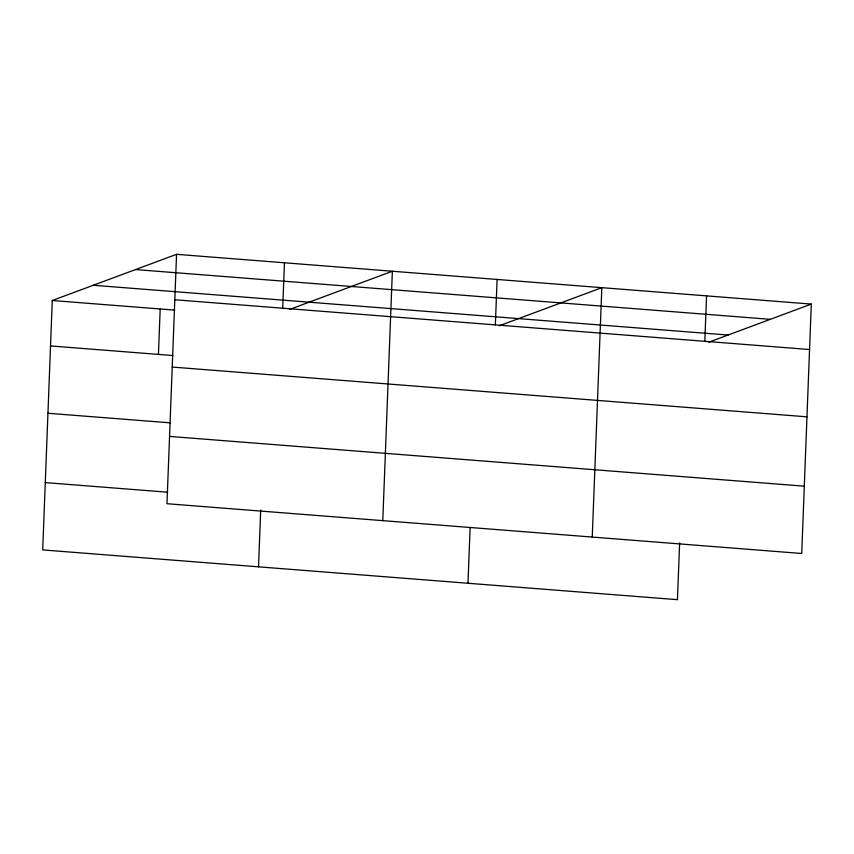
<?xml version="1.0" encoding="UTF-8"?>
<svg xmlns="http://www.w3.org/2000/svg" width="854" height="854" viewBox="0 0 854 854"><rect width="100%" height="100%" fill="white"/><g stroke="black" fill="none" stroke-linecap="round" stroke-linejoin="round"><path stroke-width="1.28" d="M176.554 254.321L166.968 503.721L801.725 553.488L811.3 304.088L176.554 254.321L52.275 300.512L42.7 549.912L677.446 599.679L679.635 542.93M158.438 354.41L160.189 308.977M258.516 566.832L260.694 510.084M282.706 308.219L284.457 262.786M382.784 520.641L392.36 271.241L289.805 309.361M467.981 583.25L470.116 527.825M495.352 324.894L497.103 279.461M592.249 537.059L601.835 287.67L499.27 325.79M704.817 341.312L706.568 295.879M708.745 342.208L811.3 304.088M135.54 269.565L770.287 319.332M93.289 285.268L728.035 335.035M174.803 299.754L809.549 349.521M52.275 300.512L174.664 310.109M50.535 345.945L172.914 355.542M172.22 367.06L806.966 416.827M47.952 413.261L170.33 422.847M169.551 436.415L804.308 486.182M45.283 482.606L167.672 492.203"/></g></svg>
